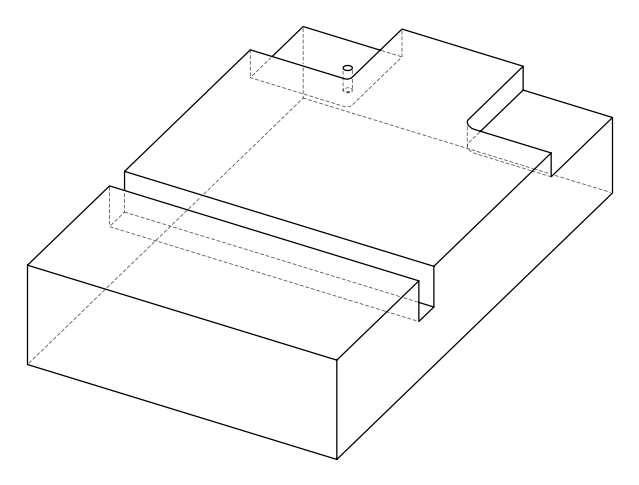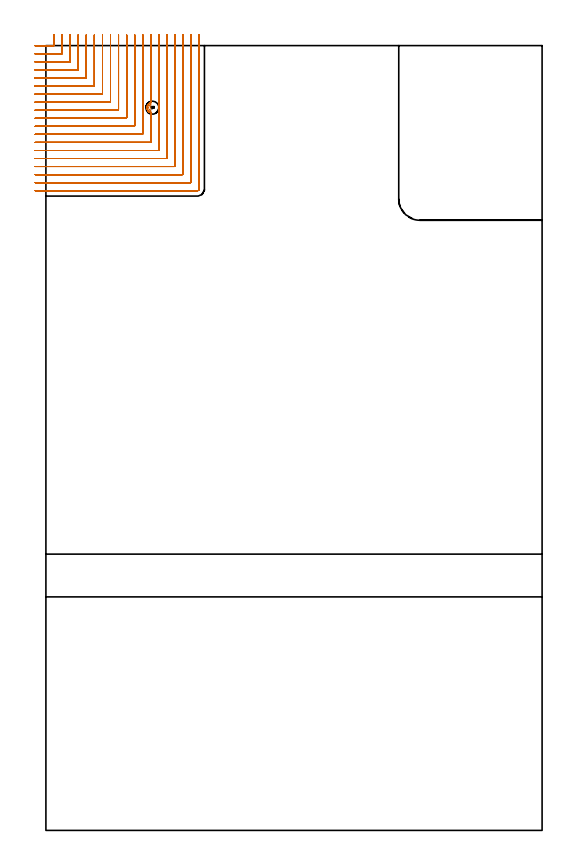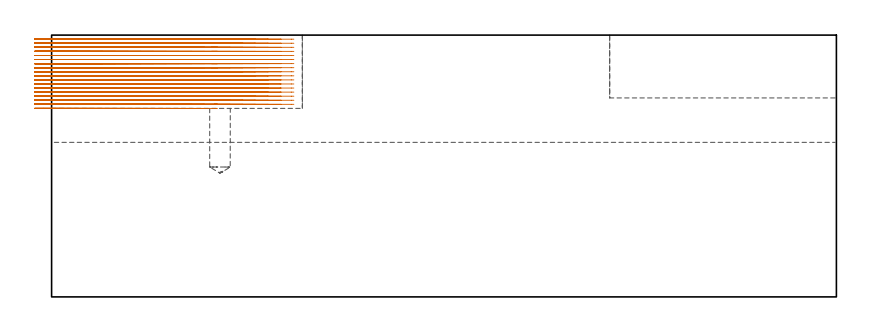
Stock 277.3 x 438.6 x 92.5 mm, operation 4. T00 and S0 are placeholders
(PLAN: 5 operations, 4 tool changes, 92.7 min)
(1 SPOT_DRILL | STEP1POCKET | NXT0321_9005460120000 | 0.03 min | 2797 mm3)
(2 DRILL_BLIND_HOLE_INTO_CENTER | STEP1POCKET | UGT0301_193 | 0.11 min | 910 mm3)
(3 MILL_CORNER_NOTCH_RECTANGULAR | CORNER_NOTCH_RECTANGULAR | UGT0201_094 | Follow Part, ap 5, ae 75% | 7.21 min | 172912 mm3)
(4 MILL_CORNER_NOTCH_RECTANGULAR_1 | CORNER_NOTCH_RECTANGULAR_1 | NXT0201_008 | Follow Part, ap 1.5, ae 75% | 74.91 min | 190063 mm3)
(5 MILL_RECTANGULAR_SLOT | SLOT_RECTANGULAR | UGT0201_094 | Follow Part, ap 5, ae 75% | 10.44 min | 251169 mm3)
(TOOL NXT0321_9005460120000 | NC Spot Drill, 142deg, 12mm, Carbide, Uncoated | D12 PA142 FL30 Z2)
(TOOL UGT0301_193 | Twist Drill 7.3 mm | D7.3 PA118 FL66 Z2)
(TOOL UGT0201_094 | End mill 20 mm | D20 FL38 Z4)
(TOOL NXT0201_008 | ENDMILL 6mm [2P460-0600-NA 1630] | D6 FL26 Z6)
(OP 4 MILL_CORNER_NOTCH_RECTANGULAR_1, part 1 of 2)
G17 G21 G94 G90
T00 M6
G54
G17 G0 G90 X-6. Y438.5 S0 M3
G43 Z102.5 H1
Z91.061
G94 G1 X-3. F250.
X4.305 F500.
G3 X4.6 Y438.795 R0.3
G1 Y441.6
Y444.6 F250.
G0 Z102.5
X-6. Y434.
Z91.061
G1 X-3.
X8.805 F500.
G3 X9.1 Y434.295 R0.3
G1 Y441.6
Y444.6 F250.
G0 Z102.5
X-6. Y429.5
Z91.061
G1 X-3.
X13.305 F500.
G3 X13.6 Y429.795 R0.3
G1 Y441.6
Y444.6 F250.
G0 Z102.5
X-6. Y425.
Z91.061
G1 X-3.
X17.805 F500.
G3 X18.1 Y425.295 R0.3
G1 Y441.6
Y444.6 F250.
G0 Z102.5
X-6. Y420.5
Z91.061
G1 X-3.
X22.305 F500.
G3 X22.6 Y420.795 R0.3
G1 Y441.6
Y444.6 F250.
G0 Z102.5
X-6. Y416.
Z91.061
G1 X-3.
X26.804 F500.
G3 X27.1 Y416.296 R0.3
G1 Y441.6
Y444.6 F250.
G0 Z102.5
X-6. Y411.5
Z91.061
G1 X-3.
X31.304 F500.
G3 X31.6 Y411.796 R0.3
G1 Y441.6
Y444.6 F250.
G0 Z102.5
X-6. Y407.
Z91.061
G1 X-3.
X35.804 F500.
G3 X36.1 Y407.296 R0.3
G1 Y441.6
Y444.6 F250.
G0 Z102.5
X-6. Y402.5
Z91.061
G1 X-3.
X40.304 F500.
G3 X40.6 Y402.796 R0.3
G1 Y441.6
Y444.6 F250.
G0 Z102.5
X-6. Y398.
Z91.061
G1 X-3.
X44.804 F500.
G3 X45.1 Y398.296 R0.3
G1 Y441.6
Y444.6 F250.
G0 Z102.5
X-6. Y393.5
Z91.061
G1 X-3.
X49.304 F500.
G3 X49.6 Y393.796 R0.3
G1 Y441.6
Y444.6 F250.
G0 Z102.5
X-6. Y389.
Z91.061
G1 X-3.
X53.803 F500.
G3 X54.1 Y389.297 R0.3
G1 Y441.6
Y444.6 F250.
G0 Z102.5
X-6. Y384.5
Z91.061
G1 X-3.
X58.303 F500.
G3 X58.6 Y384.797 R0.3
G1 Y401.046
X58.316 Y401.145
G2 X56.685 Y402.891 R2.979
X56.933 Y405.444 R3.038
G1 X57.338 Y405.965
X57.836 Y406.386
X58.235 Y406.61
X58.6 Y406.747
Y441.6
Y444.6 F250.
G0 Z102.5
X-6. Y380.
Z91.061
G1 X-3.
X62.803 F500.
G3 X63.1 Y380.297 R0.3
G1 Y441.6
Y444.6 F250.
G0 Z102.5
X-6. Y375.5
Z91.061
G1 X-3.
X67.303 F500.
G3 X67.6 Y375.797 R0.3
G1 Y441.6
Y444.6 F250.
G0 Z102.5
X-6. Y371.
Z91.061
G1 X-3.
X71.803 F500.
G3 X72.1 Y371.297 R0.3
G1 Y441.6
Y444.6 F250.
G0 Z102.5
X-6. Y366.5
Z91.061
G1 X-3.
X76.303 F500.
G3 X76.6 Y366.797 R0.3
G1 Y441.6
Y444.6 F250.
G0 Z102.5
X-6. Y362.
Z91.061
G1 X-3.
X80.803 F500.
G3 X81.1 Y362.297 R0.3
G1 Y441.6
Y444.6 F250.
G0 Z102.5
X-6. Y357.5
Z91.061
G1 X-3.
X84.7 F500.
G3 X85.6 Y358.4 R0.9
G1 Y441.6
Y444.6 F250.
G0 Z102.5
X-6. Y438.5
Z89.622
G1 X-3.
X4.305 F500.
G3 X4.6 Y438.795 R0.3
G1 Y441.6
Y444.6 F250.
G0 Z102.5
X-6. Y434.
Z89.622
G1 X-3.
X8.805 F500.
G3 X9.1 Y434.295 R0.3
G1 Y441.6
Y444.6 F250.
G0 Z102.5
X-6. Y429.5
Z89.622
G1 X-3.
X13.305 F500.
G3 X13.6 Y429.795 R0.3
G1 Y441.6
Y444.6 F250.
G0 Z102.5
X-6. Y425.
Z89.622
G1 X-3.
X17.805 F500.
G3 X18.1 Y425.295 R0.3
G1 Y441.6
Y444.6 F250.
G0 Z102.5
X-6. Y420.5
Z89.622
G1 X-3.
X22.305 F500.
G3 X22.6 Y420.795 R0.3
G1 Y441.6
Y444.6 F250.
G0 Z102.5
X-6. Y416.
Z89.622
G1 X-3.
X26.804 F500.
G3 X27.1 Y416.296 R0.3
G1 Y441.6
Y444.6 F250.
G0 Z102.5
X-6. Y411.5
Z89.622
G1 X-3.
X31.304 F500.
G3 X31.6 Y411.796 R0.3
G1 Y441.6
Y444.6 F250.
G0 Z102.5
X-6. Y407.
Z89.622
G1 X-3.
X35.804 F500.
G3 X36.1 Y407.296 R0.3
G1 Y441.6
Y444.6 F250.
G0 Z102.5
X-6. Y402.5
Z89.622
G1 X-3.
X40.304 F500.
G3 X40.6 Y402.796 R0.3
G1 Y441.6
Y444.6 F250.
G0 Z102.5
X-6. Y398.
Z89.622
G1 X-3.
X44.804 F500.
G3 X45.1 Y398.296 R0.3
G1 Y441.6
Y444.6 F250.
G0 Z102.5
X-6. Y393.5
Z89.622
G1 X-3.
X49.304 F500.
G3 X49.6 Y393.796 R0.3
G1 Y441.6
Y444.6 F250.
G0 Z102.5
X-6. Y389.
Z89.622
G1 X-3.
X53.803 F500.
G3 X54.1 Y389.297 R0.3
G1 Y441.6
Y444.6 F250.
G0 Z102.5
X-6. Y384.5
Z89.622
G1 X-3.
X58.303 F500.
G3 X58.6 Y384.797 R0.3
G1 Y401.046
X58.316 Y401.145
G2 X56.685 Y402.891 R2.979
X56.933 Y405.444 R3.038
G1 X57.338 Y405.965
X57.836 Y406.386
X58.235 Y406.61
X58.6 Y406.747
Y441.6
Y444.6 F250.
G0 Z102.5
X-6. Y380.
Z89.622
G1 X-3.
X62.803 F500.
G3 X63.1 Y380.297 R0.3
G1 Y441.6
Y444.6 F250.
G0 Z102.5
X-6. Y375.5
Z89.622
G1 X-3.
X67.303 F500.
G3 X67.6 Y375.797 R0.3
G1 Y441.6
Y444.6 F250.
G0 Z102.5
X-6. Y371.
Z89.622
G1 X-3.
X71.803 F500.
G3 X72.1 Y371.297 R0.3
G1 Y441.6
Y444.6 F250.
G0 Z102.5
X-6. Y366.5
Z89.622
G1 X-3.
X76.303 F500.
G3 X76.6 Y366.797 R0.3
G1 Y441.6
Y444.6 F250.
G0 Z102.5
X-6. Y362.
Z89.622
G1 X-3.
X80.803 F500.
G3 X81.1 Y362.297 R0.3
G1 Y441.6
Y444.6 F250.
G0 Z102.5
X-6. Y357.5
Z89.622
G1 X-3.
X84.7 F500.
G3 X85.6 Y358.4 R0.9
G1 Y441.6
Y444.6 F250.
G0 Z102.5
X-6. Y438.5
Z88.183
G1 X-3.
X4.305 F500.
G3 X4.6 Y438.795 R0.3
G1 Y441.6
Y444.6 F250.
G0 Z102.5
X-6. Y434.
Z88.183
G1 X-3.
X8.805 F500.
G3 X9.1 Y434.295 R0.3
G1 Y441.6
Y444.6 F250.
G0 Z102.5
X-6. Y429.5
Z88.183
G1 X-3.
X13.305 F500.
G3 X13.6 Y429.795 R0.3
G1 Y441.6
Y444.6 F250.
G0 Z102.5
X-6. Y425.
Z88.183
G1 X-3.
X17.805 F500.
G3 X18.1 Y425.295 R0.3
G1 Y441.6
Y444.6 F250.
G0 Z102.5
X-6. Y420.5
Z88.183
G1 X-3.
X22.305 F500.
G3 X22.6 Y420.795 R0.3
G1 Y441.6
Y444.6 F250.
G0 Z102.5
X-6. Y416.
Z88.183
G1 X-3.
X26.804 F500.
G3 X27.1 Y416.296 R0.3
G1 Y441.6
Y444.6 F250.
G0 Z102.5
X-6. Y411.5
Z88.183
G1 X-3.
X31.304 F500.
G3 X31.6 Y411.796 R0.3
G1 Y441.6
Y444.6 F250.
G0 Z102.5
X-6. Y407.
Z88.183
G1 X-3.
X35.804 F500.
G3 X36.1 Y407.296 R0.3
G1 Y441.6
Y444.6 F250.
G0 Z102.5
X-6. Y402.5
Z88.183
G1 X-3.
X40.304 F500.
G3 X40.6 Y402.796 R0.3
G1 Y441.6
Y444.6 F250.
G0 Z102.5
X-6. Y398.
Z88.183
G1 X-3.
X44.804 F500.
G3 X45.1 Y398.296 R0.3
G1 Y441.6
Y444.6 F250.
G0 Z102.5
X-6. Y393.5
Z88.183
G1 X-3.
X49.304 F500.
G3 X49.6 Y393.796 R0.3
G1 Y441.6
Y444.6 F250.
G0 Z102.5
X-6. Y389.
Z88.183
G1 X-3.
X53.803 F500.
G3 X54.1 Y389.297 R0.3
G1 Y441.6
Y444.6 F250.
G0 Z102.5
X-6. Y384.5
Z88.183
G1 X-3.
X58.303 F500.
G3 X58.6 Y384.797 R0.3
G1 Y401.046
X58.316 Y401.145
G2 X56.685 Y402.891 R2.979
X56.933 Y405.444 R3.038
G1 X57.338 Y405.965
X57.836 Y406.386
X58.235 Y406.61
X58.6 Y406.747
Y441.6
Y444.6 F250.
G0 Z102.5
X-6. Y380.
Z88.183
G1 X-3.
X62.803 F500.
G3 X63.1 Y380.297 R0.3
G1 Y441.6
Y444.6 F250.
G0 Z102.5
X-6. Y375.5
Z88.183
G1 X-3.
X67.303 F500.
G3 X67.6 Y375.797 R0.3
G1 Y441.6
Y444.6 F250.
G0 Z102.5
X-6. Y371.
Z88.183
G1 X-3.
X71.803 F500.
G3 X72.1 Y371.297 R0.3
G1 Y441.6
Y444.6 F250.
G0 Z102.5
X-6. Y366.5
Z88.183
G1 X-3.
X76.303 F500.
G3 X76.6 Y366.797 R0.3
G1 Y441.6
Y444.6 F250.
G0 Z102.5
X-6. Y362.
Z88.183
G1 X-3.
X80.803 F500.
G3 X81.1 Y362.297 R0.3
G1 Y441.6
Y444.6 F250.
G0 Z102.5
X-6. Y357.5
Z88.183
G1 X-3.
X84.7 F500.
G3 X85.6 Y358.4 R0.9
G1 Y441.6
Y444.6 F250.
G0 Z102.5
X-6. Y438.5
Z86.744
G1 X-3.
X4.305 F500.
G3 X4.6 Y438.795 R0.3
G1 Y441.6
Y444.6 F250.
G0 Z102.5
X-6. Y434.
Z86.744
G1 X-3.
X8.805 F500.
G3 X9.1 Y434.295 R0.3
G1 Y441.6
Y444.6 F250.
G0 Z102.5
X-6. Y429.5
Z86.744
G1 X-3.
X13.305 F500.
G3 X13.6 Y429.795 R0.3
G1 Y441.6
Y444.6 F250.
G0 Z102.5
X-6. Y425.
Z86.744
G1 X-3.
X17.805 F500.
G3 X18.1 Y425.295 R0.3
G1 Y441.6
Y444.6 F250.
G0 Z102.5
X-6. Y420.5
Z86.744
G1 X-3.
X22.305 F500.
G3 X22.6 Y420.795 R0.3
G1 Y441.6
Y444.6 F250.
G0 Z102.5
X-6. Y416.
Z86.744
G1 X-3.
X26.804 F500.
G3 X27.1 Y416.296 R0.3
G1 Y441.6
Y444.6 F250.
G0 Z102.5
X-6. Y411.5
Z86.744
G1 X-3.
X31.304 F500.
G3 X31.6 Y411.796 R0.3
G1 Y441.6
Y444.6 F250.
G0 Z102.5
X-6. Y407.
Z86.744
G1 X-3.
X35.804 F500.
G3 X36.1 Y407.296 R0.3
G1 Y441.6
Y444.6 F250.
G0 Z102.5
X-6. Y402.5
Z86.744
G1 X-3.
X40.304 F500.
G3 X40.6 Y402.796 R0.3
G1 Y441.6
Y444.6 F250.
G0 Z102.5
X-6. Y398.
Z86.744
G1 X-3.
X44.804 F500.
G3 X45.1 Y398.296 R0.3
G1 Y441.6
Y444.6 F250.
G0 Z102.5
X-6. Y393.5
Z86.744
G1 X-3.
X49.304 F500.
G3 X49.6 Y393.796 R0.3
G1 Y441.6
Y444.6 F250.
G0 Z102.5
X-6. Y389.
Z86.744
G1 X-3.
X53.803 F500.
G3 X54.1 Y389.297 R0.3
G1 Y441.6
Y444.6 F250.
G0 Z102.5
X-6. Y384.5
Z86.744
G1 X-3.
X58.303 F500.
G3 X58.6 Y384.797 R0.3
G1 Y401.046
X58.316 Y401.145
G2 X56.685 Y402.891 R2.979
X56.933 Y405.444 R3.038
G1 X57.338 Y405.965
X57.836 Y406.386
X58.235 Y406.61
X58.6 Y406.747
Y441.6
Y444.6 F250.
G0 Z102.5
X-6. Y380.
Z86.744
G1 X-3.
X62.803 F500.
G3 X63.1 Y380.297 R0.3
G1 Y441.6
Y444.6 F250.
G0 Z102.5
X-6. Y375.5
Z86.744
G1 X-3.
X67.303 F500.
G3 X67.6 Y375.797 R0.3
G1 Y441.6
Y444.6 F250.
G0 Z102.5
X-6. Y371.
Z86.744
G1 X-3.
X71.803 F500.
G3 X72.1 Y371.297 R0.3
G1 Y441.6
Y444.6 F250.
G0 Z102.5
X-6. Y366.5
Z86.744
G1 X-3.
X76.303 F500.
G3 X76.6 Y366.797 R0.3
G1 Y441.6
Y444.6 F250.
G0 Z102.5
X-6. Y362.
Z86.744
G1 X-3.
X80.803 F500.
G3 X81.1 Y362.297 R0.3
G1 Y441.6
Y444.6 F250.
G0 Z102.5
X-6. Y357.5
Z86.744
G1 X-3.
X84.7 F500.
G3 X85.6 Y358.4 R0.9
G1 Y441.6
Y444.6 F250.
G0 Z102.5
X-6. Y438.5
Z85.305
G1 X-3.
X4.305 F500.
G3 X4.6 Y438.795 R0.3
G1 Y441.6
Y444.6 F250.
G0 Z102.5
X-6. Y434.
Z85.305
G1 X-3.
X8.805 F500.
G3 X9.1 Y434.295 R0.3
G1 Y441.6
Y444.6 F250.
G0 Z102.5
X-6. Y429.5
Z85.305
G1 X-3.
X13.305 F500.
G3 X13.6 Y429.795 R0.3
G1 Y441.6
Y444.6 F250.
G0 Z102.5
X-6. Y425.
Z85.305
G1 X-3.
X17.805 F500.
G3 X18.1 Y425.295 R0.3
G1 Y441.6
Y444.6 F250.
G0 Z102.5
X-6. Y420.5
Z85.305
G1 X-3.
X22.305 F500.
G3 X22.6 Y420.795 R0.3
G1 Y441.6
Y444.6 F250.
G0 Z102.5
X-6. Y416.
Z85.305
G1 X-3.
X26.804 F500.
G3 X27.1 Y416.296 R0.3
G1 Y441.6
Y444.6 F250.
G0 Z102.5
X-6. Y411.5
Z85.305
G1 X-3.
X31.304 F500.
G3 X31.6 Y411.796 R0.3
G1 Y441.6
Y444.6 F250.
G0 Z102.5
X-6. Y407.
Z85.305
G1 X-3.
X35.804 F500.
G3 X36.1 Y407.296 R0.3
G1 Y441.6
Y444.6 F250.
G0 Z102.5
X-6. Y402.5
Z85.305
G1 X-3.
X40.304 F500.
G3 X40.6 Y402.796 R0.3
G1 Y441.6
Y444.6 F250.
G0 Z102.5
X-6. Y398.
Z85.305
G1 X-3.
X44.804 F500.
G3 X45.1 Y398.296 R0.3
G1 Y441.6
Y444.6 F250.
G0 Z102.5
X-6. Y393.5
Z85.305
G1 X-3.
X49.304 F500.
G3 X49.6 Y393.796 R0.3
G1 Y441.6
Y444.6 F250.
G0 Z102.5
X-6. Y389.
Z85.305
G1 X-3.
X53.803 F500.
G3 X54.1 Y389.297 R0.3
G1 Y441.6
Y444.6 F250.
G0 Z102.5
X-6. Y384.5
Z85.305
G1 X-3.
X58.303 F500.
G3 X58.6 Y384.797 R0.3
G1 Y401.046
X58.316 Y401.145
G2 X56.685 Y402.891 R2.979
X56.754 Y405.09 R3.038
X56.933 Y405.443 R3.036
G1 X57.341 Y405.967
X57.836 Y406.386
X58.235 Y406.61
X58.6 Y406.747
Y441.6
Y444.6 F250.
G0 Z102.5
X-6. Y380.
Z85.305
G1 X-3.
X62.803 F500.
G3 X63.1 Y380.297 R0.3
G1 Y441.6
Y444.6 F250.
G0 Z102.5
X-6. Y375.5
Z85.305
G1 X-3.
X67.303 F500.
G3 X67.6 Y375.797 R0.3
G1 Y441.6
Y444.6 F250.
G0 Z102.5
X-6. Y371.
Z85.305
G1 X-3.
X71.803 F500.
G3 X72.1 Y371.297 R0.3
G1 Y441.6
Y444.6 F250.
G0 Z102.5
X-6. Y366.5
Z85.305
G1 X-3.
X76.303 F500.
G3 X76.6 Y366.797 R0.3
G1 Y441.6
Y444.6 F250.
G0 Z102.5
X-6. Y362.
Z85.305
G1 X-3.
X80.803 F500.
G3 X81.1 Y362.297 R0.3
G1 Y441.6
Y444.6 F250.
G0 Z102.5
X-6. Y357.5
Z85.305
G1 X-3.
X84.7 F500.
G3 X85.6 Y358.4 R0.9
G1 Y441.6
Y444.6 F250.
G0 Z102.5
X-6. Y438.5
Z83.867
G1 X-3.
X4.305 F500.
G3 X4.6 Y438.795 R0.3
G1 Y441.6
Y444.6 F250.
G0 Z102.5
X-6. Y434.
Z83.867
G1 X-3.
X8.805 F500.
G3 X9.1 Y434.295 R0.3
G1 Y441.6
Y444.6 F250.
G0 Z102.5
X-6. Y429.5
Z83.867
G1 X-3.
X13.305 F500.
G3 X13.6 Y429.795 R0.3
G1 Y441.6
Y444.6 F250.
G0 Z102.5
X-6. Y425.
Z83.867
G1 X-3.
X17.805 F500.
G3 X18.1 Y425.295 R0.3
G1 Y441.6
Y444.6 F250.
G0 Z102.5
X-6. Y420.5
Z83.867
G1 X-3.
X22.305 F500.
G3 X22.6 Y420.795 R0.3
G1 Y441.6
Y444.6 F250.
G0 Z102.5
X-6. Y416.
Z83.867
G1 X-3.
X26.804 F500.
G3 X27.1 Y416.296 R0.3
G1 Y441.6
Y444.6 F250.
G0 Z102.5
X-6. Y411.5
Z83.867
G1 X-3.
X31.304 F500.
G3 X31.6 Y411.796 R0.3
G1 Y441.6
Y444.6 F250.
G0 Z102.5
X-6. Y407.
Z83.867
G1 X-3.
X35.804 F500.
G3 X36.1 Y407.296 R0.3
G1 Y441.6
Y444.6 F250.
G0 Z102.5
X-6. Y402.5
Z83.867
G1 X-3.
X40.304 F500.
G3 X40.6 Y402.796 R0.3
G1 Y441.6
Y444.6 F250.
G0 Z102.5
X-6. Y398.
Z83.867
G1 X-3.
X44.804 F500.
G3 X45.1 Y398.296 R0.3
G1 Y441.6
Y444.6 F250.
G0 Z102.5
X-6. Y393.5
Z83.867
G1 X-3.
X49.304 F500.
G3 X49.6 Y393.796 R0.3
G1 Y441.6
Y444.6 F250.
G0 Z102.5
X-6. Y389.
Z83.867
G1 X-3.
X53.803 F500.
G3 X54.1 Y389.297 R0.3
G1 Y441.6
Y444.6 F250.
G0 Z102.5
X-6. Y384.5
Z83.867
G1 X-3.
X58.303 F500.
G3 X58.6 Y384.797 R0.3
G1 Y401.046
X58.316 Y401.145
G2 X56.685 Y402.891 R2.979
X56.754 Y405.09 R3.038
X56.933 Y405.443 R3.036
G1 X57.341 Y405.967
X57.838 Y406.387
X58.235 Y406.61
X58.6 Y406.747
Y441.6
Y444.6 F250.
G0 Z102.5
X-6. Y380.
Z83.867
G1 X-3.
X62.803 F500.
G3 X63.1 Y380.297 R0.3
G1 Y441.6
Y444.6 F250.
G0 Z102.5
X-6. Y375.5
Z83.867
G1 X-3.
X67.303 F500.
G3 X67.6 Y375.797 R0.3
G1 Y441.6
Y444.6 F250.
G0 Z102.5
X-6. Y371.
Z83.867
G1 X-3.
X71.803 F500.
G3 X72.1 Y371.297 R0.3
G1 Y441.6
Y444.6 F250.
G0 Z102.5
X-6. Y366.5
Z83.867
G1 X-3.
X76.303 F500.
G3 X76.6 Y366.797 R0.3
G1 Y441.6
Y444.6 F250.
G0 Z102.5
X-6. Y362.
Z83.867
G1 X-3.
X80.803 F500.
G3 X81.1 Y362.297 R0.3
G1 Y441.6
Y444.6 F250.
G0 Z102.5
X-6. Y357.5
Z83.867
G1 X-3.
X84.7 F500.
G3 X85.6 Y358.4 R0.9
G1 Y441.6
Y444.6 F250.
G0 Z102.5
X-6. Y438.5
Z82.428
G1 X-3.
X4.305 F500.
G3 X4.6 Y438.795 R0.3
G1 Y441.6
Y444.6 F250.
G0 Z102.5
X-6. Y434.
Z82.428
G1 X-3.
X8.805 F500.
G3 X9.1 Y434.295 R0.3
G1 Y441.6
Y444.6 F250.
G0 Z102.5
X-6. Y429.5
Z82.428
G1 X-3.
X13.305 F500.
G3 X13.6 Y429.795 R0.3
G1 Y441.6
Y444.6 F250.
G0 Z102.5
X-6. Y425.
Z82.428
G1 X-3.
X17.805 F500.
G3 X18.1 Y425.295 R0.3
G1 Y441.6
Y444.6 F250.
G0 Z102.5
X-6. Y420.5
Z82.428
G1 X-3.
X22.305 F500.
G3 X22.6 Y420.795 R0.3
G1 Y441.6
Y444.6 F250.
G0 Z102.5
X-6. Y416.
Z82.428
G1 X-3.
X26.804 F500.
G3 X27.1 Y416.296 R0.3
G1 Y441.6
Y444.6 F250.
G0 Z102.5
X-6. Y411.5
Z82.428
G1 X-3.
X31.304 F500.
G3 X31.6 Y411.796 R0.3
G1 Y441.6
Y444.6 F250.
G0 Z102.5
X-6. Y407.
Z82.428
G1 X-3.
X35.804 F500.
G3 X36.1 Y407.296 R0.3
G1 Y441.6
Y444.6 F250.
G0 Z102.5
X-6. Y402.5
Z82.428
G1 X-3.
X40.304 F500.
G3 X40.6 Y402.796 R0.3
G1 Y441.6
Y444.6 F250.
G0 Z102.5
X-6. Y398.
Z82.428
G1 X-3.
X44.804 F500.
G3 X45.1 Y398.296 R0.3
G1 Y441.6
Y444.6 F250.
G0 Z102.5
X-6. Y393.5
Z82.428
G1 X-3.
X49.304 F500.
G3 X49.6 Y393.796 R0.3
G1 Y441.6
Y444.6 F250.
G0 Z102.5
X-6. Y389.
Z82.428
G1 X-3.
X53.803 F500.
G3 X54.1 Y389.297 R0.3
G1 Y441.6
Y444.6 F250.
G0 Z102.5
X-6. Y384.5
Z82.428
G1 X-3.
X58.303 F500.
G3 X58.6 Y384.797 R0.3
G1 Y401.046
X58.316 Y401.145
G2 X56.685 Y402.891 R2.979
X56.933 Y405.444 R3.038
G1 X57.338 Y405.965
X57.838 Y406.387
X58.235 Y406.61
X58.6 Y406.747
Y441.6
Y444.6 F250.
G0 Z102.5
X-6. Y380.
Z82.428
G1 X-3.
X62.803 F500.
G3 X63.1 Y380.297 R0.3
G1 Y441.6
Y444.6 F250.
G0 Z102.5
X-6. Y375.5
Z82.428
G1 X-3.
X67.303 F500.
G3 X67.6 Y375.797 R0.3
G1 Y441.6
Y444.6 F250.
G0 Z102.5
X-6. Y371.
Z82.428
G1 X-3.
X71.803 F500.
G3 X72.1 Y371.297 R0.3
G1 Y441.6
Y444.6 F250.
G0 Z102.5
X-6. Y366.5
Z82.428
G1 X-3.
X76.303 F500.
G3 X76.6 Y366.797 R0.3
G1 Y441.6
Y444.6 F250.
G0 Z102.5
X-6. Y362.
Z82.428
G1 X-3.
X80.803 F500.
G3 X81.1 Y362.297 R0.3
G1 Y441.6
Y444.6 F250.
G0 Z102.5
X-6. Y357.5
Z82.428
G1 X-3.
X84.7 F500.
G3 X85.6 Y358.4 R0.9
G1 Y441.6
Y444.6 F250.
G0 Z102.5
X-6. Y438.5
Z80.989
G1 X-3.
X4.305 F500.
G3 X4.6 Y438.795 R0.3
G1 Y441.6
Y444.6 F250.
G0 Z102.5
X-6. Y434.
Z80.989
G1 X-3.
X8.805 F500.
G3 X9.1 Y434.295 R0.3
G1 Y441.6
Y444.6 F250.
G0 Z102.5
X-6. Y429.5
Z80.989
G1 X-3.
X13.305 F500.
G3 X13.6 Y429.795 R0.3
G1 Y441.6
Y444.6 F250.
G0 Z102.5
X-6. Y425.
Z80.989
G1 X-3.
X17.805 F500.
G3 X18.1 Y425.295 R0.3
G1 Y441.6
Y444.6 F250.
G0 Z102.5
X-6. Y420.5
Z80.989
G1 X-3.
X22.305 F500.
G3 X22.6 Y420.795 R0.3
G1 Y441.6
Y444.6 F250.
G0 Z102.5
X-6. Y416.
Z80.989
G1 X-3.
X26.804 F500.
G3 X27.1 Y416.296 R0.3
G1 Y441.6
Y444.6 F250.
G0 Z102.5
X-6. Y411.5
Z80.989
G1 X-3.
X31.304 F500.
G3 X31.6 Y411.796 R0.3
G1 Y441.6
Y444.6 F250.
G0 Z102.5
X-6. Y407.
Z80.989
G1 X-3.
X35.804 F500.
G3 X36.1 Y407.296 R0.3
G1 Y441.6
Y444.6 F250.
G0 Z102.5
X-6. Y402.5
Z80.989
G1 X-3.
X40.304 F500.
G3 X40.6 Y402.796 R0.3
G1 Y441.6
Y444.6 F250.
G0 Z102.5
X-6. Y398.
Z80.989
G1 X-3.
X44.804 F500.
G3 X45.1 Y398.296 R0.3
G1 Y441.6
Y444.6 F250.
G0 Z102.5
X-6. Y393.5
Z80.989
G1 X-3.
X49.304 F500.
G3 X49.6 Y393.796 R0.3
G1 Y441.6
Y444.6 F250.
G0 Z102.5
X-6. Y389.
Z80.989
G1 X-3.
X53.803 F500.
G3 X54.1 Y389.297 R0.3
G1 Y441.6
Y444.6 F250.
G0 Z102.5
X-6. Y384.5
Z80.989
G1 X-3.
X58.303 F500.
G3 X58.6 Y384.797 R0.3
G1 Y401.046
X58.316 Y401.145
G2 X56.685 Y402.891 R2.979
X56.933 Y405.444 R3.038
G1 X57.338 Y405.965
X57.836 Y406.386
X58.235 Y406.61
X58.6 Y406.747
Y441.6
Y444.6 F250.
G0 Z102.5
X-6. Y380.
Z80.989
G1 X-3.
X62.803 F500.
G3 X63.1 Y380.297 R0.3
G1 Y441.6
Y444.6 F250.
G0 Z102.5
X-6. Y375.5
Z80.989
G1 X-3.
X67.303 F500.
G3 X67.6 Y375.797 R0.3
G1 Y441.6
Y444.6 F250.
G0 Z102.5
X-6. Y371.
Z80.989
G1 X-3.
X71.803 F500.
G3 X72.1 Y371.297 R0.3
G1 Y441.6
Y444.6 F250.
G0 Z102.5
X-6. Y366.5
Z80.989
G1 X-3.
X76.303 F500.
G3 X76.6 Y366.797 R0.3
G1 Y441.6
Y444.6 F250.
G0 Z102.5
X-6. Y362.
Z80.989
G1 X-3.
X80.803 F500.
G3 X81.1 Y362.297 R0.3
G1 Y441.6
Y444.6 F250.
G0 Z102.5
X-6. Y357.5
Z80.989
G1 X-3.
X84.7 F500.
G3 X85.6 Y358.4 R0.9
G1 Y441.6
Y444.6 F250.
G0 Z102.5
X-6. Y438.5
Z79.55
G1 X-3.
X4.305 F500.
G3 X4.6 Y438.795 R0.3
G1 Y441.6
Y444.6 F250.
G0 Z102.5
X-6. Y434.
Z79.55
G1 X-3.
X8.805 F500.
G3 X9.1 Y434.295 R0.3
G1 Y441.6
Y444.6 F250.
G0 Z102.5
X-6. Y429.5
Z79.55
G1 X-3.
X13.305 F500.
G3 X13.6 Y429.795 R0.3
G1 Y441.6
Y444.6 F250.
G0 Z102.5
X-6. Y425.
Z79.55
G1 X-3.
X17.805 F500.
G3 X18.1 Y425.295 R0.3
G1 Y441.6
Y444.6 F250.
G0 Z102.5
X-6. Y420.5
Z79.55
G1 X-3.
X22.305 F500.
G3 X22.6 Y420.795 R0.3
G1 Y441.6
Y444.6 F250.
G0 Z102.5
X-6. Y416.
Z79.55
G1 X-3.
X26.804 F500.
G3 X27.1 Y416.296 R0.3
G1 Y441.6
Y444.6 F250.
G0 Z102.5
X-6. Y411.5
Z79.55
G1 X-3.
X31.304 F500.
G3 X31.6 Y411.796 R0.3
G1 Y441.6
Y444.6 F250.
G0 Z102.5
X-6. Y407.
Z79.55
G1 X-3.
X35.804 F500.
G3 X36.1 Y407.296 R0.3
G1 Y441.6
Y444.6 F250.
G0 Z102.5
X-6. Y402.5
Z79.55
G1 X-3.
X40.304 F500.
G3 X40.6 Y402.796 R0.3
G1 Y441.6
Y444.6 F250.
G0 Z102.5
X-6. Y398.
Z79.55
G1 X-3.
X44.804 F500.
G3 X45.1 Y398.296 R0.3
G1 Y441.6
Y444.6 F250.
G0 Z102.5
X-6. Y393.5
Z79.55
G1 X-3.
X49.304 F500.
G3 X49.6 Y393.796 R0.3
G1 Y441.6
Y444.6 F250.
G0 Z102.5
X-6. Y389.
Z79.55
G1 X-3.
X53.803 F500.
G3 X54.1 Y389.297 R0.3
G1 Y441.6
Y444.6 F250.
G0 Z102.5
X-6. Y384.5
Z79.55
G1 X-3.
X58.303 F500.
G3 X58.6 Y384.797 R0.3
G1 Y401.046
X58.316 Y401.145
G2 X56.685 Y402.891 R2.979
X56.933 Y405.444 R3.038
G1 X57.338 Y405.965
X57.836 Y406.386
X58.235 Y406.61
X58.6 Y406.747
Y441.6
Y444.6 F250.
G0 Z102.5
X-6. Y380.
Z79.55
G1 X-3.
X62.803 F500.
G3 X63.1 Y380.297 R0.3
G1 Y441.6
Y444.6 F250.
G0 Z102.5
X-6. Y375.5
Z79.55
G1 X-3.
X67.303 F500.
G3 X67.6 Y375.797 R0.3
G1 Y441.6
Y444.6 F250.
G0 Z102.5
X-6. Y371.
Z79.55
G1 X-3.
X71.803 F500.
G3 X72.1 Y371.297 R0.3
G1 Y441.6
Y444.6 F250.
G0 Z102.5
X-6. Y366.5
Z79.55
G1 X-3.
X76.303 F500.
G3 X76.6 Y366.797 R0.3
G1 Y441.6
Y444.6 F250.
G0 Z102.5
X-6. Y362.
Z79.55
G1 X-3.
X80.803 F500.
G3 X81.1 Y362.297 R0.3
G1 Y441.6
Y444.6 F250.
G0 Z102.5
X-6. Y357.5
Z79.55
G1 X-3.
X84.7 F500.
G3 X85.6 Y358.4 R0.9
G1 Y441.6
Y444.6 F250.
G0 Z102.5
X-6. Y438.5
Z78.111
G1 X-3.
X4.305 F500.
G3 X4.6 Y438.795 R0.3
G1 Y441.6
Y444.6 F250.
G0 Z102.5
X-6. Y434.
Z78.111
G1 X-3.
X8.805 F500.
G3 X9.1 Y434.295 R0.3
G1 Y441.6
Y444.6 F250.
G0 Z102.5
X-6. Y429.5
Z78.111
G1 X-3.
X13.305 F500.
G3 X13.6 Y429.795 R0.3
G1 Y441.6
Y444.6 F250.
G0 Z102.5
X-6. Y425.
Z78.111
G1 X-3.
X17.805 F500.
G3 X18.1 Y425.295 R0.3
G1 Y441.6
Y444.6 F250.
G0 Z102.5
X-6. Y420.5
Z78.111
G1 X-3.
X22.305 F500.
G3 X22.6 Y420.795 R0.3
G1 Y441.6
Y444.6 F250.
G0 Z102.5
X-6. Y416.
Z78.111
G1 X-3.
X26.804 F500.
G3 X27.1 Y416.296 R0.3
G1 Y441.6
Y444.6 F250.
G0 Z102.5
X-6. Y411.5
Z78.111
G1 X-3.
X31.304 F500.
G3 X31.6 Y411.796 R0.3
G1 Y441.6
Y444.6 F250.
G0 Z102.5
X-6. Y407.
Z78.111
G1 X-3.
X35.804 F500.
G3 X36.1 Y407.296 R0.3
G1 Y441.6
Y444.6 F250.
G0 Z102.5
X-6. Y402.5
Z78.111
G1 X-3.
X40.304 F500.
G3 X40.6 Y402.796 R0.3
G1 Y441.6
Y444.6 F250.
G0 Z102.5
X-6. Y398.
Z78.111
G1 X-3.
X44.804 F500.
G3 X45.1 Y398.296 R0.3
G1 Y441.6
Y444.6 F250.
G0 Z102.5
X-6. Y393.5
Z78.111
G1 X-3.
X49.304 F500.
G3 X49.6 Y393.796 R0.3
G1 Y441.6
Y444.6 F250.
G0 Z102.5
X-6. Y389.
Z78.111
G1 X-3.
X53.803 F500.
G3 X54.1 Y389.297 R0.3
G1 Y441.6
Y444.6 F250.
G0 Z102.5
X-6. Y384.5
Z78.111
G1 X-3.
X58.303 F500.
G3 X58.6 Y384.797 R0.3
G1 Y401.046
X58.316 Y401.145
G2 X56.685 Y402.891 R2.979
X56.933 Y405.444 R3.038
G1 X57.338 Y405.965
X57.836 Y406.386
X58.235 Y406.61
X58.6 Y406.747
Y441.6
Y444.6 F250.
G0 Z102.5
X-6. Y380.
Z78.111
G1 X-3.
X62.803 F500.
G3 X63.1 Y380.297 R0.3
G1 Y441.6
Y444.6 F250.
G0 Z102.5
X-6. Y375.5
Z78.111
G1 X-3.
X67.303 F500.
G3 X67.6 Y375.797 R0.3
G1 Y441.6
Y444.6 F250.
G0 Z102.5
X-6. Y371.
Z78.111
G1 X-3.
X71.803 F500.
G3 X72.1 Y371.297 R0.3
G1 Y441.6
Y444.6 F250.
G0 Z102.5
X-6. Y366.5
Z78.111
G1 X-3.
X76.303 F500.
G3 X76.6 Y366.797 R0.3
G1 Y441.6
Y444.6 F250.
G0 Z102.5
X-6. Y362.
Z78.111
G1 X-3.
X80.803 F500.
G3 X81.1 Y362.297 R0.3
G1 Y441.6
Y444.6 F250.
G0 Z102.5
X-6. Y357.5
Z78.111
G1 X-3.
X84.7 F500.
G3 X85.6 Y358.4 R0.9
G1 Y441.6
Y444.6 F250.
G0 Z102.5
X-6. Y438.5
Z76.672
G1 X-3.
X4.305 F500.
G3 X4.6 Y438.795 R0.3
G1 Y441.6
Y444.6 F250.
G0 Z102.5
X-6. Y434.
Z76.672
G1 X-3.
X8.805 F500.
G3 X9.1 Y434.295 R0.3
G1 Y441.6
Y444.6 F250.
G0 Z102.5
X-6. Y429.5
Z76.672
G1 X-3.
X13.305 F500.
G3 X13.6 Y429.795 R0.3
G1 Y441.6
Y444.6 F250.
G0 Z102.5
X-6. Y425.
Z76.672
G1 X-3.
X17.805 F500.
G3 X18.1 Y425.295 R0.3
G1 Y441.6
Y444.6 F250.
G0 Z102.5
X-6. Y420.5
Z76.672
G1 X-3.
X22.305 F500.
G3 X22.6 Y420.795 R0.3
G1 Y441.6
Y444.6 F250.
G0 Z102.5
X-6. Y416.
Z76.672
G1 X-3.
X26.804 F500.
G3 X27.1 Y416.296 R0.3
G1 Y441.6
Y444.6 F250.
G0 Z102.5
X-6. Y411.5
Z76.672
G1 X-3.
X31.304 F500.
G3 X31.6 Y411.796 R0.3
G1 Y441.6
Y444.6 F250.
G0 Z102.5
X-6. Y407.
Z76.672
G1 X-3.
X35.804 F500.
G3 X36.1 Y407.296 R0.3
G1 Y441.6
Y444.6 F250.
G0 Z102.5
X-6. Y402.5
Z76.672
G1 X-3.
X40.304 F500.
G3 X40.6 Y402.796 R0.3
G1 Y441.6
Y444.6 F250.
G0 Z102.5
X-6. Y398.
Z76.672
G1 X-3.
X44.804 F500.
G3 X45.1 Y398.296 R0.3
G1 Y441.6
Y444.6 F250.
G0 Z102.5
X-6. Y393.5
Z76.672
G1 X-3.
X49.304 F500.
G3 X49.6 Y393.796 R0.3
G1 Y441.6
Y444.6 F250.
G0 Z102.5
X-6. Y389.
Z76.672
G1 X-3.
X53.803 F500.
G3 X54.1 Y389.297 R0.3
G1 Y441.6
Y444.6 F250.
G0 Z102.5
X-6. Y384.5
Z76.672
G1 X-3.
X58.303 F500.
G3 X58.6 Y384.797 R0.3
G1 Y401.046
X58.316 Y401.145
G2 X56.685 Y402.891 R2.979
X56.933 Y405.444 R3.038
G1 X57.338 Y405.965
X57.836 Y406.386
X58.235 Y406.61
X58.6 Y406.747
Y441.6
Y444.6 F250.
G0 Z102.5
X-6. Y380.
Z76.672
G1 X-3.
X62.803 F500.
G3 X63.1 Y380.297 R0.3
G1 Y441.6
Y444.6 F250.
G0 Z102.5
X-6. Y375.5
Z76.672
G1 X-3.
X67.303 F500.
G3 X67.6 Y375.797 R0.3
G1 Y441.6
Y444.6 F250.
G0 Z102.5
X-6. Y371.
Z76.672
G1 X-3.
X71.803 F500.
G3 X72.1 Y371.297 R0.3
G1 Y441.6
Y444.6 F250.
G0 Z102.5
X-6. Y366.5
Z76.672
G1 X-3.
X76.303 F500.
G3 X76.6 Y366.797 R0.3
G1 Y441.6
Y444.6 F250.
G0 Z102.5
X-6. Y362.
Z76.672
G1 X-3.
X80.803 F500.
G3 X81.1 Y362.297 R0.3
G1 Y441.6
Y444.6 F250.
G0 Z102.5
X-6. Y357.5
Z76.672
G1 X-3.
X84.7 F500.
G3 X85.6 Y358.4 R0.9
G1 Y441.6
Y444.6 F250.
G0 Z102.5
X-6. Y438.5
Z75.233
G1 X-3.
X4.305 F500.
G3 X4.6 Y438.795 R0.3
G1 Y441.6
Y444.6 F250.
G0 Z102.5
X-6. Y434.
Z75.233
G1 X-3.
X8.805 F500.
G3 X9.1 Y434.295 R0.3
G1 Y441.6
Y444.6 F250.
G0 Z102.5
X-6. Y429.5
Z75.233
G1 X-3.
X13.305 F500.
G3 X13.6 Y429.795 R0.3
G1 Y441.6
Y444.6 F250.
G0 Z102.5
X-6. Y425.
Z75.233
G1 X-3.
X17.805 F500.
G3 X18.1 Y425.295 R0.3
G1 Y441.6
Y444.6 F250.
G0 Z102.5
X-6. Y420.5
Z75.233
G1 X-3.
X22.305 F500.
G3 X22.6 Y420.795 R0.3
G1 Y441.6
Y444.6 F250.
G0 Z102.5
X-6. Y416.
Z75.233
G1 X-3.
X26.804 F500.
G3 X27.1 Y416.296 R0.3
G1 Y441.6
Y444.6 F250.
G0 Z102.5
X-6. Y411.5
Z75.233
G1 X-3.
X31.304 F500.
G3 X31.6 Y411.796 R0.3
G1 Y441.6
Y444.6 F250.
G0 Z102.5
X-6. Y407.
Z75.233
G1 X-3.
X35.804 F500.
G3 X36.1 Y407.296 R0.3
G1 Y441.6
Y444.6 F250.
G0 Z102.5
X-6. Y402.5
Z75.233
G1 X-3.
X40.304 F500.
G3 X40.6 Y402.796 R0.3
G1 Y441.6
Y444.6 F250.
G0 Z102.5
X-6. Y398.
Z75.233
G1 X-3.
X44.804 F500.
G3 X45.1 Y398.296 R0.3
G1 Y441.6
Y444.6 F250.
G0 Z102.5
X-6. Y393.5
Z75.233
G1 X-3.
X49.304 F500.
G3 X49.6 Y393.796 R0.3
G1 Y441.6
Y444.6 F250.
G0 Z102.5
X-6. Y389.
Z75.233
G1 X-3.
X53.803 F500.
G3 X54.1 Y389.297 R0.3
G1 Y441.6
Y444.6 F250.
G0 Z102.5
X-6. Y384.5
Z75.233
G1 X-3.
X58.303 F500.
G3 X58.6 Y384.797 R0.3
G1 Y401.046
X58.316 Y401.145
G2 X56.685 Y402.891 R2.979
X56.933 Y405.444 R3.038
G1 X57.338 Y405.965
X57.836 Y406.386
X58.235 Y406.61
X58.6 Y406.747
Y441.6
Y444.6 F250.
G0 Z102.5
X-6. Y380.
Z75.233
G1 X-3.
X62.803 F500.
G3 X63.1 Y380.297 R0.3
G1 Y441.6
Y444.6 F250.
G0 Z102.5
X-6. Y375.5
Z75.233
G1 X-3.
X67.303 F500.
G3 X67.6 Y375.797 R0.3
G1 Y441.6
Y444.6 F250.
G0 Z102.5
X-6. Y371.
Z75.233
G1 X-3.
X71.803 F500.
G3 X72.1 Y371.297 R0.3
G1 Y441.6
Y444.6 F250.
G0 Z102.5
X-6. Y366.5
Z75.233
G1 X-3.
X76.303 F500.
G3 X76.6 Y366.797 R0.3
G1 Y441.6
Y444.6 F250.
G0 Z102.5
X-6. Y362.
Z75.233
G1 X-3.
X80.803 F500.
G3 X81.1 Y362.297 R0.3
G1 Y441.6
Y444.6 F250.
G0 Z102.5
X-6. Y357.5
Z75.233
G1 X-3.
X84.7 F500.
G3 X85.6 Y358.4 R0.9
G1 Y441.6
Y444.6 F250.
G0 Z102.5
X-6. Y438.5
Z73.794
G1 X-3.
X4.305 F500.
G3 X4.6 Y438.795 R0.3
G1 Y441.6
Y444.6 F250.
G0 Z102.5
X-6. Y434.
Z73.794
G1 X-3.
X8.805 F500.
G3 X9.1 Y434.295 R0.3
G1 Y441.6
Y444.6 F250.
G0 Z102.5
X-6. Y429.5
Z73.794
G1 X-3.
X13.305 F500.
G3 X13.6 Y429.795 R0.3
G1 Y441.6
Y444.6 F250.
G0 Z102.5
X-6. Y425.
Z73.794
G1 X-3.
X17.805 F500.
G3 X18.1 Y425.295 R0.3
G1 Y441.6
Y444.6 F250.
G0 Z102.5
X-6. Y420.5
Z73.794
G1 X-3.
X22.305 F500.
G3 X22.6 Y420.795 R0.3
G1 Y441.6
Y444.6 F250.
G0 Z102.5
X-6. Y416.
Z73.794
G1 X-3.
X26.804 F500.
G3 X27.1 Y416.296 R0.3
G1 Y441.6
Y444.6 F250.
G0 Z102.5
X-6. Y411.5
Z73.794
G1 X-3.
X31.304 F500.
G3 X31.6 Y411.796 R0.3
G1 Y441.6
Y444.6 F250.
G0 Z102.5
X-6. Y407.
Z73.794
G1 X-3.
X35.804 F500.
G3 X36.1 Y407.296 R0.3
G1 Y441.6
Y444.6 F250.
G0 Z102.5
X-6. Y402.5
Z73.794
G1 X-3.
X40.304 F500.
G3 X40.6 Y402.796 R0.3
G1 Y441.6
Y444.6 F250.
G0 Z102.5
X-6. Y398.
Z73.794
G1 X-3.
X44.804 F500.
G3 X45.1 Y398.296 R0.3
G1 Y441.6
Y444.6 F250.
G0 Z102.5
X-6. Y393.5
Z73.794
G1 X-3.
X49.304 F500.
G3 X49.6 Y393.796 R0.3
G1 Y441.6
Y444.6 F250.
G0 Z102.5
X-6. Y389.
Z73.794
G1 X-3.
X53.803 F500.
G3 X54.1 Y389.297 R0.3
G1 Y441.6
Y444.6 F250.
G0 Z102.5
X-6. Y384.5
Z73.794
G1 X-3.
X58.303 F500.
G3 X58.6 Y384.797 R0.3
G1 Y401.046
X58.316 Y401.145
G2 X56.685 Y402.891 R2.979
X56.933 Y405.444 R3.038
G1 X57.338 Y405.965
X57.836 Y406.386
X58.235 Y406.61
X58.6 Y406.747
Y441.6
Y444.6 F250.
G0 Z102.5
X-6. Y380.
Z73.794
G1 X-3.
X62.803 F500.
G3 X63.1 Y380.297 R0.3
G1 Y441.6
Y444.6 F250.
G0 Z102.5
X-6. Y375.5
Z73.794
G1 X-3.
X67.303 F500.
G3 X67.6 Y375.797 R0.3
G1 Y441.6
Y444.6 F250.
G0 Z102.5
X-6. Y371.
Z73.794
G1 X-3.
X71.803 F500.
G3 X72.1 Y371.297 R0.3
G1 Y441.6
Y444.6 F250.
G0 Z102.5
X-6. Y366.5
Z73.794
G1 X-3.
X76.303 F500.
G3 X76.6 Y366.797 R0.3
G1 Y441.6
Y444.6 F250.
G0 Z102.5
X-6. Y362.
Z73.794
G1 X-3.
X80.803 F500.
G3 X81.1 Y362.297 R0.3
G1 Y441.6
Y444.6 F250.
G0 Z102.5
X-6. Y357.5
Z73.794
G1 X-3.
X84.7 F500.
G3 X85.6 Y358.4 R0.9
G1 Y441.6
Y444.6 F250.
G0 Z102.5
X-6. Y438.5
Z72.356
G1 X-3.
X4.305 F500.
G3 X4.6 Y438.795 R0.3
G1 Y441.6
Y444.6 F250.
G0 Z102.5
X-6. Y434.
Z72.356
G1 X-3.
X8.805 F500.
G3 X9.1 Y434.295 R0.3
G1 Y441.6
Y444.6 F250.
G0 Z102.5
X-6. Y429.5
Z72.356
G1 X-3.
X13.305 F500.
G3 X13.6 Y429.795 R0.3
G1 Y441.6
Y444.6 F250.
G0 Z102.5
X-6. Y425.
Z72.356
G1 X-3.
X17.805 F500.
G3 X18.1 Y425.295 R0.3
G1 Y441.6
Y444.6 F250.
G0 Z102.5
X-6. Y420.5
Z72.356
G1 X-3.
X22.305 F500.
G3 X22.6 Y420.795 R0.3
G1 Y441.6
Y444.6 F250.
G0 Z102.5
X-6. Y416.
Z72.356
G1 X-3.
X26.804 F500.
G3 X27.1 Y416.296 R0.3
G1 Y441.6
Y444.6 F250.
G0 Z102.5
X-6. Y411.5
Z72.356
G1 X-3.
X31.304 F500.
G3 X31.6 Y411.796 R0.3
G1 Y441.6
Y444.6 F250.
G0 Z102.5
X-6. Y407.
Z72.356
G1 X-3.
X35.804 F500.
G3 X36.1 Y407.296 R0.3
G1 Y441.6
Y444.6 F250.
G0 Z102.5
X-6. Y402.5
Z72.356
G1 X-3.
X40.304 F500.
G3 X40.6 Y402.796 R0.3
G1 Y441.6
Y444.6 F250.
G0 Z102.5
X-6. Y398.
Z72.356
G1 X-3.
X44.804 F500.
G3 X45.1 Y398.296 R0.3
G1 Y441.6
Y444.6 F250.
G0 Z102.5
X-6. Y393.5
Z72.356
G1 X-3.
X49.304 F500.
G3 X49.6 Y393.796 R0.3
G1 Y441.6
Y444.6 F250.
G0 Z102.5
X-6. Y389.
Z72.356
G1 X-3.
X53.803 F500.
G3 X54.1 Y389.297 R0.3
G1 Y441.6
Y444.6 F250.
G0 Z102.5
X-6. Y384.5
Z72.356
G1 X-3.
X58.303 F500.
G3 X58.6 Y384.797 R0.3
G1 Y401.046
X58.316 Y401.145
G2 X56.685 Y402.891 R2.979
X56.933 Y405.444 R3.038
G1 X57.338 Y405.965
X57.836 Y406.386
X58.235 Y406.61
X58.6 Y406.747
Y441.6
Y444.6 F250.
G0 Z102.5
X-6. Y380.
Z72.356
G1 X-3.
X62.803 F500.
G3 X63.1 Y380.297 R0.3
G1 Y441.6
Y444.6 F250.
G0 Z102.5
X-6. Y375.5
Z72.356
G1 X-3.
X67.303 F500.
G3 X67.6 Y375.797 R0.3
G1 Y441.6
Y444.6 F250.
G0 Z102.5
X-6. Y371.
Z72.356
G1 X-3.
X71.803 F500.
G3 X72.1 Y371.297 R0.3
G1 Y441.6
Y444.6 F250.
G0 Z102.5
X-6. Y366.5
Z72.356
G1 X-3.
X76.303 F500.
G3 X76.6 Y366.797 R0.3
G1 Y441.6
Y444.6 F250.
G0 Z102.5
X-6. Y362.
Z72.356
G1 X-3.
X80.803 F500.
G3 X81.1 Y362.297 R0.3
G1 Y441.6
Y444.6 F250.
G0 Z102.5
X-6. Y357.5
Z72.356
G1 X-3.
X84.7 F500.
G3 X85.6 Y358.4 R0.9
G1 Y441.6
Y444.6 F250.
G0 Z102.5
X-6. Y438.5
Z70.917
G1 X-3.
X4.305 F500.
G3 X4.6 Y438.795 R0.3
G1 Y441.6
Y444.6 F250.
G0 Z102.5
X-6. Y434.
Z70.917
G1 X-3.
X8.805 F500.
G3 X9.1 Y434.295 R0.3
G1 Y441.6
Y444.6 F250.
G0 Z102.5
X-6. Y429.5
Z70.917
G1 X-3.
X13.305 F500.
G3 X13.6 Y429.795 R0.3
G1 Y441.6
Y444.6 F250.
G0 Z102.5
X-6. Y425.
Z70.917
G1 X-3.
X17.805 F500.
G3 X18.1 Y425.295 R0.3
G1 Y441.6
Y444.6 F250.
G0 Z102.5
X-6. Y420.5
Z70.917
G1 X-3.
X22.305 F500.
G3 X22.6 Y420.795 R0.3
G1 Y441.6
Y444.6 F250.
G0 Z102.5
X-6. Y416.
Z70.917
G1 X-3.
X26.804 F500.
G3 X27.1 Y416.296 R0.3
G1 Y441.6
Y444.6 F250.
G0 Z102.5
X-6. Y411.5
Z70.917
G1 X-3.
X31.304 F500.
G3 X31.6 Y411.796 R0.3
G1 Y441.6
Y444.6 F250.
G0 Z102.5
X-6. Y407.
Z70.917
G1 X-3.
X35.804 F500.
G3 X36.1 Y407.296 R0.3
G1 Y441.6
Y444.6 F250.
G0 Z102.5
X-6. Y402.5
Z70.917
G1 X-3.
X40.304 F500.
G3 X40.6 Y402.796 R0.3
G1 Y441.6
Y444.6 F250.
G0 Z102.5
X-6. Y398.
Z70.917
G1 X-3.
X44.804 F500.
G3 X45.1 Y398.296 R0.3
G1 Y441.6
Y444.6 F250.
G0 Z102.5
X-6. Y393.5
Z70.917
G1 X-3.
X49.304 F500.
G3 X49.6 Y393.796 R0.3
G1 Y441.6
Y444.6 F250.
G0 Z102.5
X-6. Y389.
Z70.917
G1 X-3.
X53.803 F500.
G3 X54.1 Y389.297 R0.3
G1 Y441.6
Y444.6 F250.
G0 Z102.5
X-6. Y384.5
Z70.917
G1 X-3.
X58.303 F500.
G3 X58.6 Y384.797 R0.3
G1 Y401.047
X58.314 Y401.147
G2 X56.685 Y402.891 R2.977
X56.754 Y405.09 R3.038
X56.933 Y405.444 R3.037
G1 X57.339 Y405.966
X57.836 Y406.386
X58.235 Y406.61
X58.6 Y406.747
Y441.6
Y444.6 F250.
G0 Z102.5
X-6. Y380.
Z70.917
G1 X-3.
X62.803 F500.
G3 X63.1 Y380.297 R0.3
G1 Y441.6
Y444.6 F250.
G0 Z102.5
X-6. Y375.5
Z70.917
G1 X-3.
X67.303 F500.
G3 X67.6 Y375.797 R0.3
G1 Y441.6
Y444.6 F250.
G0 Z102.5
X-6. Y371.
Z70.917
G1 X-3.
X71.803 F500.
G3 X72.1 Y371.297 R0.3
G1 Y441.6
Y444.6 F250.
G0 Z102.5
X-6. Y366.5
Z70.917
G1 X-3.
X76.303 F500.
G3 X76.6 Y366.797 R0.3
G1 Y441.6
Y444.6 F250.
G0 Z102.5
X-6. Y362.
Z70.917
G1 X-3.
X80.803 F500.
G3 X81.1 Y362.297 R0.3
G1 Y441.6
Y444.6 F250.
G0 Z102.5
X-6. Y357.5
Z70.917
G1 X-3.
X84.7 F500.
G3 X85.6 Y358.4 R0.9
G1 Y441.6
Y444.6 F250.
G0 Z102.5
X-6. Y438.5
Z69.478
G1 X-3.
X4.305 F500.
G3 X4.6 Y438.795 R0.3
G1 Y441.6
Y444.6 F250.
G0 Z102.5
X-6. Y434.
Z69.478
G1 X-3.
X8.805 F500.
G3 X9.1 Y434.295 R0.3
G1 Y441.6
Y444.6 F250.
G0 Z102.5
X-6. Y429.5
Z69.478
G1 X-3.
X13.305 F500.
G3 X13.6 Y429.795 R0.3
G1 Y441.6
Y444.6 F250.
G0 Z102.5
X-6. Y425.
Z69.478
G1 X-3.
X17.805 F500.
G3 X18.1 Y425.295 R0.3
G1 Y441.6
Y444.6 F250.
G0 Z102.5
X-6. Y420.5
Z69.478
G1 X-3.
X22.305 F500.
G3 X22.6 Y420.795 R0.3
G1 Y441.6
Y444.6 F250.
G0 Z102.5
X-6. Y416.
Z69.478
G1 X-3.
X26.804 F500.
G3 X27.1 Y416.296 R0.3
G1 Y441.6
Y444.6 F250.
G0 Z102.5
X-6. Y411.5
Z69.478
G1 X-3.
X31.304 F500.
G3 X31.6 Y411.796 R0.3
G1 Y441.6
Y444.6 F250.
G0 Z102.5
X-6. Y407.
Z69.478
G1 X-3.
X35.804 F500.
G3 X36.1 Y407.296 R0.3
G1 Y441.6
Y444.6 F250.
G0 Z102.5
X-6. Y402.5
Z69.478
G1 X-3.
X40.304 F500.
G3 X40.6 Y402.796 R0.3
G1 Y441.6
Y444.6 F250.
G0 Z102.5
X-6. Y398.
Z69.478
G1 X-3.
X44.804 F500.
G3 X45.1 Y398.296 R0.3
G1 Y441.6
Y444.6 F250.
G0 Z102.5
X-6. Y393.5
Z69.478
G1 X-3.
X49.304 F500.
G3 X49.6 Y393.796 R0.3
G1 Y441.6
Y444.6 F250.
G0 Z102.5
X-6. Y389.
Z69.478
G1 X-3.
X53.803 F500.
G3 X54.1 Y389.297 R0.3
G1 Y441.6
Y444.6 F250.
G0 Z102.5
X-6. Y384.5
Z69.478
G1 X-3.
X58.303 F500.
G3 X58.6 Y384.797 R0.3
G1 Y401.047
X58.314 Y401.147
G2 X56.685 Y402.891 R2.977
X56.754 Y405.09 R3.038
X56.933 Y405.444 R3.037
G1 X57.339 Y405.966
X57.836 Y406.386
X58.235 Y406.61
X58.6 Y406.747
Y441.6
Y444.6 F250.
G0 Z102.5
X-6. Y380.
Z69.478
G1 X-3.
X62.803 F500.
G3 X63.1 Y380.297 R0.3
G1 Y441.6
Y444.6 F250.
G0 Z102.5
X-6. Y375.5
Z69.478
G1 X-3.
X67.303 F500.
G3 X67.6 Y375.797 R0.3
G1 Y441.6
Y444.6 F250.
G0 Z102.5
X-6. Y371.
Z69.478
G1 X-3.
X71.803 F500.
G3 X72.1 Y371.297 R0.3
G1 Y441.6
Y444.6 F250.
G0 Z102.5
X-6. Y366.5
Z69.478
G1 X-3.
X76.303 F500.
G3 X76.6 Y366.797 R0.3
G1 Y441.6
Y444.6 F250.
G0 Z102.5
X-6. Y362.
Z69.478
G1 X-3.
X80.803 F500.
G3 X81.1 Y362.297 R0.3
G1 Y441.6
Y444.6 F250.
G0 Z102.5
X-6. Y357.5
Z69.478
G1 X-3.
X84.7 F500.
G3 X85.6 Y358.4 R0.9
G1 Y441.6
Y444.6 F250.
G0 Z102.5
X-6. Y438.5
Z68.039
G1 X-3.
X4.305 F500.
G3 X4.6 Y438.795 R0.3
G1 Y441.6
Y444.6 F250.
G0 Z102.5
X-6. Y434.
Z68.039
G1 X-3.
X8.805 F500.
G3 X9.1 Y434.295 R0.3
G1 Y441.6
Y444.6 F250.
G0 Z102.5
X-6. Y429.5
Z68.039
G1 X-3.
X13.305 F500.
G3 X13.6 Y429.795 R0.3
G1 Y441.6
Y444.6 F250.
G0 Z102.5
X-6. Y425.
Z68.039
G1 X-3.
X17.805 F500.
G3 X18.1 Y425.295 R0.3
G1 Y441.6
Y444.6 F250.
G0 Z102.5
X-6. Y420.5
Z68.039
G1 X-3.
X22.305 F500.
G3 X22.6 Y420.795 R0.3
G1 Y441.6
Y444.6 F250.
G0 Z102.5
X-6. Y416.
Z68.039
G1 X-3.
X26.804 F500.
G3 X27.1 Y416.296 R0.3
G1 Y441.6
Y444.6 F250.
G0 Z102.5
X-6. Y411.5
Z68.039
G1 X-3.
X31.304 F500.
G3 X31.6 Y411.796 R0.3
G1 Y441.6
Y444.6 F250.
G0 Z102.5
X-6. Y407.
Z68.039
G1 X-3.
X35.804 F500.
G3 X36.1 Y407.296 R0.3
G1 Y441.6
Y444.6 F250.
G0 Z102.5
X-6. Y402.5
Z68.039
G1 X-3.
X40.304 F500.
G3 X40.6 Y402.796 R0.3
G1 Y441.6
Y444.6 F250.
G0 Z102.5
X-6. Y398.
Z68.039
G1 X-3.
X44.804 F500.
G3 X45.1 Y398.296 R0.3
G1 Y441.6
Y444.6 F250.
G0 Z102.5
X-6. Y393.5
Z68.039
G1 X-3.
X49.304 F500.
G3 X49.6 Y393.796 R0.3
G1 Y441.6
Y444.6 F250.
G0 Z102.5
X-6. Y389.
Z68.039
G1 X-3.
X53.803 F500.
G3 X54.1 Y389.297 R0.3
G1 Y441.6
Y444.6 F250.
G0 Z102.5
X-6. Y384.5
Z68.039
G1 X-3.
X58.303 F500.
G3 X58.6 Y384.797 R0.3
G1 Y402.027
G2 X57.777 Y402.729 R1.9
X57.429 Y404.057 R2.069
X57.719 Y404.972 R1.864
X58.274 Y405.578 R1.883
X58.6 Y405.779 R1.937
G1 Y441.6
Y444.6 F250.
G0 Z102.5
X-6. Y380.
Z68.039
G1 X-3.
X62.803 F500.
G3 X63.1 Y380.297 R0.3
G1 Y441.6
Y444.6 F250.
G0 Z102.5
X-6. Y375.5
Z68.039
G1 X-3.
X67.303 F500.
G3 X67.6 Y375.797 R0.3
G1 Y441.6
Y444.6 F250.
G0 Z102.5
X-6. Y371.
Z68.039
G1 X-3.
X71.803 F500.
G3 X72.1 Y371.297 R0.3
G1 Y441.6
Y444.6 F250.
G0 Z102.5
X-6. Y366.5
Z68.039
G1 X-3.
X76.303 F500.
G3 X76.6 Y366.797 R0.3
G1 Y441.6
Y444.6 F250.
G0 Z102.5
X-6. Y362.
Z68.039
G1 X-3.
X80.803 F500.
G3 X81.1 Y362.297 R0.3
G1 Y441.6
Y444.6 F250.
G0 Z102.5
X-6. Y357.5
Z68.039
G1 X-3.
X84.7 F500.
G3 X85.6 Y358.4 R0.9
G1 Y441.6
Y444.6 F250.
G0 Z102.5
X-6. Y438.5
Z66.6
G1 X-3.
X4.305 F500.
G3 X4.6 Y438.795 R0.3
G1 Y441.6
Y444.6 F250.
G0 Z102.5
X-6. Y434.
Z66.6
G1 X-3.
X8.805 F500.
G3 X9.1 Y434.295 R0.3
G1 Y441.6
Y444.6 F250.
G0 Z102.5
X-6. Y429.5
Z66.6
G1 X-3.
X13.305 F500.
G3 X13.6 Y429.795 R0.3
G1 Y441.6
Y444.6 F250.
G0 Z102.5
X-6. Y425.
Z66.6
G1 X-3.
X17.805 F500.
G3 X18.1 Y425.295 R0.3
G1 Y441.6
Y444.6 F250.
G0 Z102.5
X-6. Y420.5
Z66.6
G1 X-3.
X22.305 F500.
G3 X22.6 Y420.795 R0.3
G1 Y441.6
Y444.6 F250.
G0 Z102.5
X-6. Y416.
Z66.6
G1 X-3.
X26.804 F500.
G3 X27.1 Y416.296 R0.3
G1 Y441.6
Y444.6 F250.
G0 Z102.5
X-6. Y411.5
Z66.6
G1 X-3.
X31.304 F500.
G3 X31.6 Y411.796 R0.3
G1 Y441.6
Y444.6 F250.
G0 Z102.5
X-6. Y407.
Z66.6
G1 X-3.
X35.804 F500.
G3 X36.1 Y407.296 R0.3
G1 Y441.6
Y444.6 F250.
G0 Z102.5
X-6. Y402.5
Z66.6
G1 X-3.
X40.304 F500.
G3 X40.6 Y402.796 R0.3
G1 Y441.6
Y444.6 F250.
G0 Z102.5
X-6. Y398.
Z66.6
G1 X-3.
X44.804 F500.
G3 X45.1 Y398.296 R0.3
G1 Y441.6
Y444.6 F250.
G0 Z102.5
X-6. Y393.5
Z66.6
G1 X-3.
X49.304 F500.
G3 X49.6 Y393.796 R0.3
G1 Y441.6
Y444.6 F250.
G0 Z102.5
X-6. Y389.
Z66.6
G1 X-3.
X53.803 F500.
G3 X54.1 Y389.297 R0.3
G1 Y441.6
Y444.6 F250.
G0 Z102.5
X-6. Y384.5
Z66.6
G1 X-3.
X58.303 F500.
G3 X58.6 Y384.797 R0.3
G1 Y441.6
Y444.6 F250.
